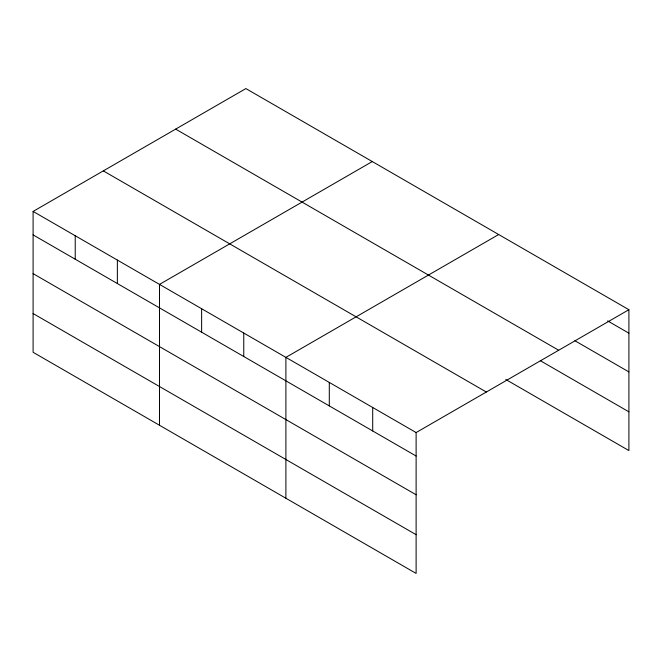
<?xml version="1.0" encoding="UTF-8"?>
<svg xmlns="http://www.w3.org/2000/svg" width="662" height="662" viewBox="0 0 662 662"><rect width="100%" height="100%" fill="white"/><g stroke="black" fill="none" stroke-linecap="round" stroke-linejoin="round"><path stroke-width="0.99" d="M33.1 211.426L416.117 432.559L416.117 573.424L33.1 352.292L33.1 211.426L245.883 88.576L628.9 309.708L628.9 450.574L505.76 379.475M372.284 161.553L159.492 284.403L159.492 425.261M498.676 234.522L285.893 357.372L285.893 498.238M416.117 432.559L628.9 309.708M607.642 320.905L628.9 333.176M574.864 340.715L628.9 371.92M175.67 129.123L558.678 350.248M540.308 360.682L628.9 411.83M103.322 170.887L486.33 392.02M33.1 234.894L416.117 456.027M33.1 273.638L416.117 494.771M33.1 313.548L416.117 534.681M372.706 407.502L372.706 430.97M329.295 382.437L329.295 405.905M243.757 333.052L243.757 356.52M201.629 308.724L201.629 332.2M117.364 260.075L117.364 283.543M75.228 235.755L75.228 259.223"/></g></svg>
